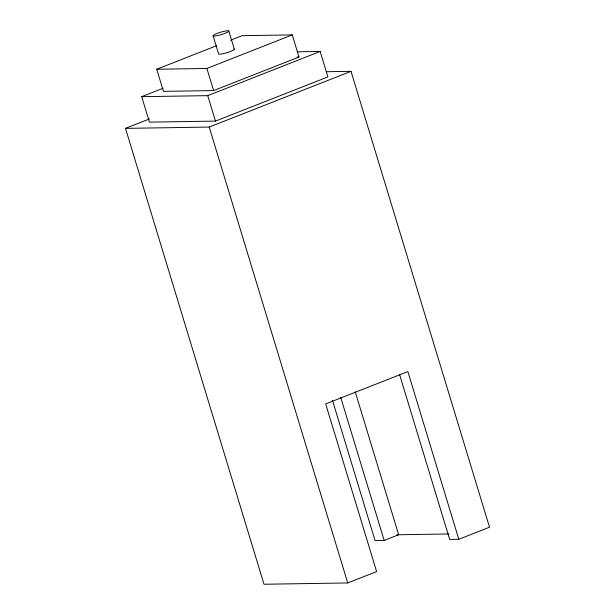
<?xml version="1.0" encoding="UTF-8"?>
<svg xmlns="http://www.w3.org/2000/svg" width="615" height="615" viewBox="0 0 615 615"><rect width="100%" height="100%" fill="white"/><g stroke="black" fill="none" stroke-linecap="round" stroke-linejoin="round"><path stroke-width="0.92" d="M230.556 40.221L242.118 35.678L292.271 34.894L298.99 57.018L213.613 90.582L163.459 91.366L156.733 69.241L216.326 45.818M156.733 69.241L206.894 68.457L292.271 34.894M297.191 51.814L320.161 51.46L327.895 76.913L215.465 121.101L149.43 122.131L141.696 96.678L163.106 88.26M141.696 96.678L207.739 95.648L320.161 51.46M326.265 71.717L351.011 71.332L489.517 527.209L458.813 539.278L407.868 371.598L325.673 403.909L376.618 571.589L347.729 582.943L263.989 584.25L125.483 128.374L149.56 118.91M125.483 128.374L209.223 127.067L351.011 71.332M332.477 400.388L375.065 540.585L384.175 540.447L398.658 534.75L355.224 391.809M297.099 57.049L298.99 57.018M396.836 534.781L448.973 533.966M458.813 539.278L449.68 539.424L399.566 374.489M340.748 397.498L384.175 540.447M228.818 31.073A8.21 1.245 -16.9 0 1 217.08 35.693A8.21 1.245 -16.9 0 1 216.972 33.479A8.21 1.245 -16.9 0 1 228.818 31.073L234.323 49.192M213.09 35.755L218.594 53.874A8.21 1.245 -16.9 0 0 227.542 52.498A8.21 1.245 -16.9 0 0 234.038 48.946M206.894 68.457L213.613 90.582M207.739 95.648L215.465 121.101M209.223 127.067L347.729 582.943"/></g></svg>
